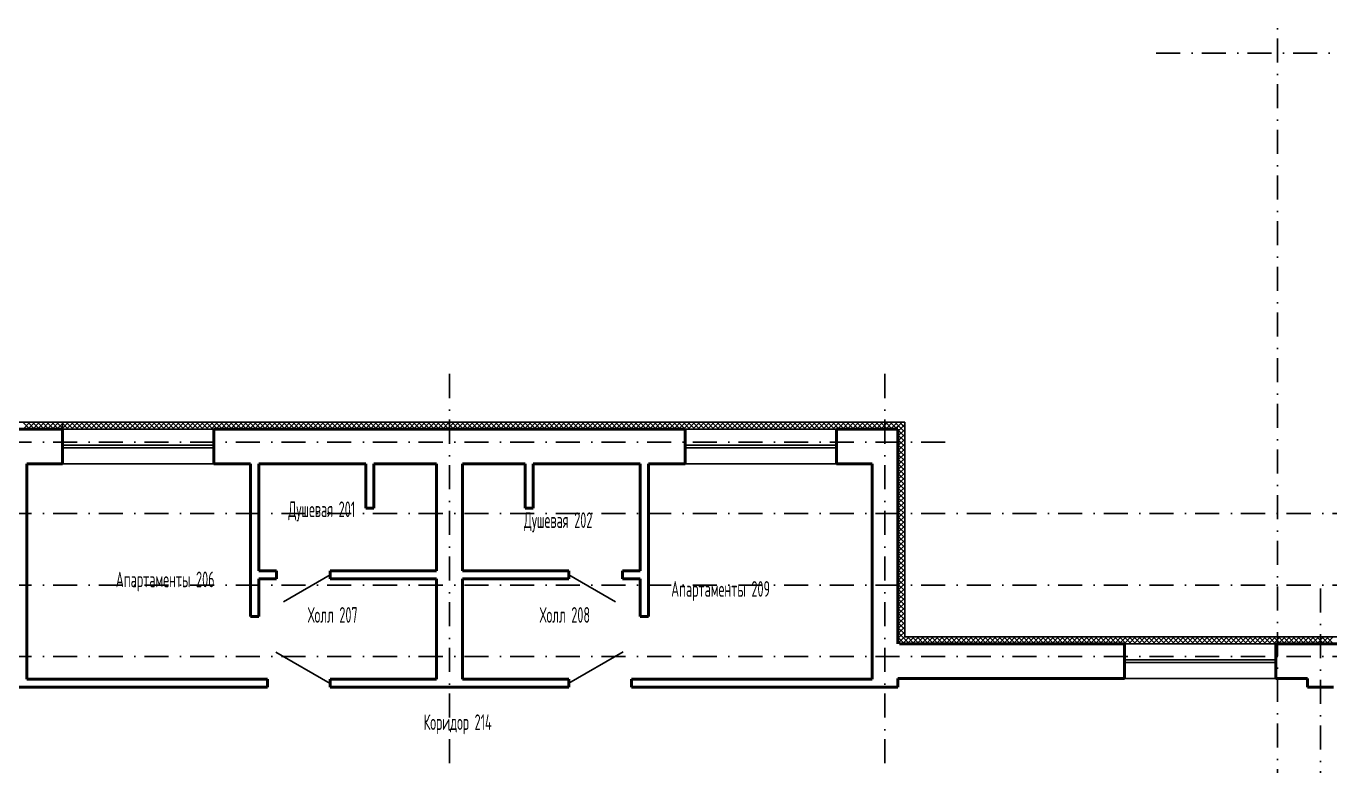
# Model space of a CAD drawing. Extents: x -1560602 to 321118, y -2308202 to -430103.
# Drawn here: x -1522153 to -1503020, y -2112099 to -2101237 of the extents above; entities that cross this region are included whole.
import ezdxf

# ---------------------------------------------------------------- set-up
doc = ezdxf.new("R2010")
doc.units = 0
doc.header["$MEASUREMENT"] = 0
doc.linetypes.add('Dot & Dashed', pattern=[670.277762, 352.777767, -176.388884, 0, -141.111112])
doc.linetypes.add('Штрихпунктирная', pattern=[0.670278, 0.352778, -0.176389, 0, -0.141111])
for name, color, linetype in [('Оси', 253, 'Dot & Dashed'), ('отделка', 240, 'CONTINUOUS'), ('Текст', 7, 'CONTINUOUS'), ('Утеплитель', 6, 'CONTINUOUS')]:
    doc.layers.add(name, color=color, linetype=linetype)
doc.layers.add('стены', color=5, linetype='CONTINUOUS', lineweight=50)
doc.styles.get("Standard").update_dxf_attribs({"font": 'spds.shx', "width": 0.7, "height": 250})

msp = doc.modelspace()

# ---------------------------------------------------------------- linework, layer by layer
at = {"layer": 'Оси', "color": 0, "linetype": 'Штрихпунктирная', "lineweight": -3, "ltscale": 1000}
for p, q in [((-1503789.3, -2077284.8), (-1503789.3, -2121201.6)), ((-1505569.2, -2101634.8), (-1479114.3, -2101634.8)), ((-1515939.3, -2106344.8), (-1515939.3, -2121201.6)), ((-1515939.3, -2106344.8), (-1515939.3, -2121201.6)), ((-1509549.3, -2106344.8), (-1509549.3, -2132549.8)), ((-1556614.6, -2107344.8), (-1508549.3, -2107344.8)), ((-1556614.6, -2108394.8), (-1497159.3, -2108394.8)), ((-1556614.6, -2109444.8), (-1497159.3, -2109444.8)), ((-1503159.3, -2109494.5), (-1503159.3, -2121201.6)), ((-1556614.6, -2110494.8), (-1497159.3, -2110494.8))]:
    msp.add_line(p, q, dxfattribs=at)
at = {"layer": 'отделка', "color": 0, "ltscale": 100}
for p, q in [((-1521619.3, -2107154.4), (-1519399.3, -2107154.4)), ((-1512479.3, -2107154.4), (-1510259.3, -2107154.4)), ((-1521619.3, -2107389.4), (-1519399.3, -2107389.4)), ((-1521619.3, -2107429.4), (-1519399.3, -2107429.4)), ((-1512479.3, -2107389.4), (-1510259.3, -2107389.4)), ((-1512479.3, -2107429.4), (-1510259.3, -2107429.4)), ((-1519399.3, -2107664.4), (-1521619.3, -2107664.4)), ((-1510259.3, -2107664.4), (-1512479.3, -2107664.4)), ((-1517689.3, -2109294.4), (-1518373.4, -2109689.4)), ((-1514189.4, -2109294.4), (-1513505.2, -2109689.4)), ((-1506034.3, -2110304.5), (-1503814.3, -2110304.5)), ((-1517689.3, -2110886.4), (-1518486, -2110426.4)), ((-1513392.6, -2110424.5), (-1514189.4, -2110884.5)), ((-1506034.3, -2110539.5), (-1503814.3, -2110539.5)), ((-1506034.3, -2110579.5), (-1503814.3, -2110579.5)), ((-1503814.3, -2110814.5), (-1506034.3, -2110814.5))]:
    msp.add_line(p, q, dxfattribs=at)
at = {"layer": 'стены', "color": 0, "linetype": 'Continuous'}
for p, q in [((-1521619.3, -2107154.4), (-1522519.3, -2107154.4)), ((-1521619.3, -2107154.4), (-1521619.3, -2107224.4)), ((-1521619.3, -2107154.4), (-1521619.3, -2107224.4)), ((-1521619.3, -2107224.4), (-1521619.3, -2107664.4)), ((-1512479.3, -2107154.4), (-1519399.3, -2107154.4)), ((-1519399.3, -2107154.4), (-1519399.3, -2107224.4)), ((-1519399.3, -2107154.4), (-1519399.3, -2107224.4)), ((-1519399.3, -2107224.4), (-1519399.3, -2107664.4)), ((-1512479.3, -2107154.4), (-1512479.3, -2107224.4)), ((-1512479.3, -2107154.4), (-1512479.3, -2107224.4)), ((-1512479.3, -2107224.4), (-1512479.3, -2107664.4)), ((-1509359.3, -2107154.4), (-1510259.3, -2107154.4)), ((-1510259.3, -2107154.4), (-1510259.3, -2107224.4)), ((-1510259.3, -2107154.4), (-1510259.3, -2107224.4)), ((-1510259.3, -2107224.4), (-1510259.3, -2107664.4)), ((-1509359.3, -2110304.5), (-1509359.3, -2107154.4)), ((-1509359.3, -2107154.4), (-1509359.3, -2107154.4)), ((-1522139.3, -2108204.4), (-1522139.3, -2107664.4)), ((-1522139.3, -2107664.4), (-1521619.3, -2107664.4)), ((-1519399.3, -2107664.4), (-1518859.3, -2107664.4)), ((-1518859.3, -2107664.4), (-1518859.3, -2109904.5)), ((-1518739.3, -2109234.4), (-1518739.3, -2107664.4)), ((-1518739.3, -2107664.4), (-1517169.3, -2107664.4)), ((-1517169.3, -2107664.4), (-1517169.3, -2108314.4)), ((-1517049.3, -2108314.4), (-1517049.3, -2107664.4)), ((-1516129.3, -2107664.4), (-1516129.3, -2109234.4)), ((-1516129.3, -2109211.4), (-1516129.3, -2107687.4)), ((-1515749.3, -2109234.4), (-1515749.3, -2107664.4)), ((-1515749.3, -2107664.4), (-1514829.4, -2107664.4)), ((-1515749.3, -2109211.4), (-1515749.3, -2107687.4)), ((-1514852.3, -2107664.4), (-1515726.3, -2107664.4)), ((-1514829.4, -2107664.4), (-1514829.4, -2108314.4)), ((-1514709.4, -2108314.4), (-1514709.4, -2107664.4)), ((-1514709.4, -2107664.4), (-1513139.4, -2107664.4)), ((-1513139.4, -2107664.4), (-1513139.4, -2109234.4)), ((-1513019.4, -2109904.5), (-1513019.4, -2107664.4)), ((-1513019.4, -2107664.4), (-1512479.3, -2107664.4)), ((-1510259.3, -2107664.4), (-1509739.3, -2107664.4)), ((-1509739.3, -2107664.4), (-1509739.3, -2110824.5)), ((-1522139.3, -2108714.4), (-1522139.3, -2108204.4)), ((-1522139.3, -2108264.5), (-1522139.3, -2110824.5)), ((-1514829.4, -2108314.4), (-1514709.4, -2108314.4)), ((-1522139.3, -2110824.5), (-1522139.3, -2108714.4)), ((-1518479.3, -2109234.4), (-1518739.3, -2109234.4)), ((-1518739.3, -2109354.4), (-1518479.3, -2109354.4)), ((-1518739.3, -2109904.5), (-1518739.3, -2109354.4)), ((-1516129.3, -2109234.4), (-1517689.3, -2109234.4)), ((-1517689.3, -2109354.4), (-1516129.3, -2109354.4)), ((-1516129.3, -2109354.4), (-1516129.3, -2110824.5)), ((-1514189.4, -2109234.4), (-1515749.3, -2109234.4)), ((-1515749.3, -2109354.4), (-1514189.4, -2109354.4)), ((-1515749.3, -2110824.5), (-1515749.3, -2109354.4)), ((-1513139.4, -2109234.4), (-1513399.4, -2109234.4)), ((-1513399.4, -2109354.4), (-1513139.4, -2109354.4)), ((-1513139.4, -2109354.4), (-1513139.4, -2109904.5)), ((-1518859.3, -2109904.5), (-1518739.3, -2109904.5)), ((-1513019.4, -2109904.5), (-1513139.4, -2109904.5)), ((-1506034.3, -2110304.5), (-1509338, -2110304.5)), ((-1506034.3, -2110304.5), (-1506034.3, -2110374.5)), ((-1506034.3, -2110304.5), (-1506034.3, -2110374.5)), ((-1501839.3, -2110304.5), (-1503814.3, -2110304.5)), ((-1503814.3, -2110304.5), (-1503814.3, -2110374.5)), ((-1503814.3, -2110304.5), (-1503814.3, -2110374.5)), ((-1506034.3, -2110374.5), (-1506034.3, -2110814.5)), ((-1503814.3, -2110374.5), (-1503814.3, -2110814.5)), ((-1518609.3, -2110824.5), (-1522139.3, -2110824.5)), ((-1516129.3, -2110824.5), (-1517689.3, -2110824.5)), ((-1514189.4, -2110824.5), (-1515749.3, -2110824.5)), ((-1509739.3, -2110824.5), (-1513269.4, -2110824.5)), ((-1509359.3, -2110944.5), (-1509359.3, -2110814.5)), ((-1509359.3, -2110814.5), (-1506034.3, -2110814.5)), ((-1503814.3, -2110814.5), (-1503349.3, -2110814.5)), ((-1503349.3, -2110814.5), (-1503349.3, -2110944.5)), ((-1522519.3, -2110944.5), (-1522139.3, -2110944.5)), ((-1522139.3, -2110944.5), (-1518609.3, -2110944.5)), ((-1517689.3, -2110944.5), (-1516129.3, -2110944.5)), ((-1515749.3, -2110944.5), (-1516129.3, -2110944.5)), ((-1515749.3, -2110944.5), (-1514189.4, -2110944.5)), ((-1513269.4, -2110944.5), (-1509359.3, -2110944.5)), ((-1509359.3, -2110944.5), (-1509359.3, -2110944.5)), ((-1502969.3, -2110944.5), (-1503349.3, -2110944.5))]:
    msp.add_line(p, q, dxfattribs=at)
at = {"layer": 'стены', "color": 0, "ltscale": 100}
for p, q in [((-1517049.3, -2107664.4), (-1516129.3, -2107664.4)), ((-1517049.3, -2108314.4), (-1517169.3, -2108314.4)), ((-1518479.3, -2109234.4), (-1518479.3, -2109354.4)), ((-1517689.3, -2109234.4), (-1517689.3, -2109354.4)), ((-1514189.4, -2109234.4), (-1514189.4, -2109354.4)), ((-1513399.4, -2109234.4), (-1513399.4, -2109354.4)), ((-1518609.3, -2110824.5), (-1518609.3, -2110944.5)), ((-1517689.3, -2110824.5), (-1517689.3, -2110944.5)), ((-1514189.4, -2110824.5), (-1514189.4, -2110944.5)), ((-1513269.4, -2110824.5), (-1513269.4, -2110944.5))]:
    msp.add_line(p, q, dxfattribs=at)
at = {"layer": 'Утеплитель', "color": 0, "linetype": 'Continuous'}
for p, q in [((-1521619.3, -2107054.4), (-1522619.3, -2107054.4)), ((-1522099.1, -2107154.4), (-1522199.1, -2107054.4)), ((-1522195.1, -2107154.4), (-1522095.1, -2107054.4)), ((-1522028.4, -2107154.4), (-1522128.4, -2107054.4)), ((-1522124.4, -2107154.4), (-1522024.4, -2107054.4)), ((-1521957.7, -2107154.4), (-1522057.7, -2107054.4)), ((-1522053.7, -2107154.4), (-1521953.7, -2107054.4)), ((-1521887, -2107154.4), (-1521987, -2107054.4)), ((-1521983, -2107154.4), (-1521883, -2107054.4)), ((-1521816.3, -2107154.4), (-1521916.3, -2107054.4)), ((-1521912.3, -2107154.4), (-1521812.3, -2107054.4)), ((-1521745.6, -2107154.4), (-1521845.6, -2107054.4)), ((-1521841.5, -2107154.4), (-1521741.5, -2107054.4)), ((-1521674.8, -2107154.4), (-1521774.8, -2107054.4)), ((-1521770.8, -2107154.4), (-1521670.8, -2107054.4)), ((-1521619.3, -2107139.3), (-1521704.1, -2107054.4)), ((-1521700.1, -2107154.4), (-1521619.3, -2107073.6)), ((-1521619.3, -2107068.5), (-1521633.4, -2107054.4)), ((-1521619.3, -2107054.4), (-1521619.3, -2107154.4)), ((-1521619.3, -2107054.4), (-1521619.3, -2107154.4)), ((-1509359.3, -2107054.4), (-1521619.3, -2107054.4)), ((-1521619.3, -2107073.6), (-1521600.1, -2107054.4)), ((-1521619.3, -2107144.3), (-1521529.4, -2107054.4)), ((-1521533.4, -2107154.4), (-1521619.3, -2107068.5)), ((-1521462.7, -2107154.4), (-1521562.7, -2107054.4)), ((-1521558.7, -2107154.4), (-1521458.7, -2107054.4)), ((-1521392, -2107154.4), (-1521492, -2107054.4)), ((-1521488, -2107154.4), (-1521388, -2107054.4)), ((-1521321.3, -2107154.4), (-1521421.3, -2107054.4)), ((-1521417.3, -2107154.4), (-1521317.3, -2107054.4)), ((-1521250.6, -2107154.4), (-1521350.6, -2107054.4)), ((-1521346.6, -2107154.4), (-1521246.6, -2107054.4)), ((-1521179.9, -2107154.4), (-1521279.9, -2107054.4)), ((-1521275.9, -2107154.4), (-1521175.9, -2107054.4)), ((-1521109.2, -2107154.4), (-1521209.2, -2107054.4)), ((-1521205.1, -2107154.4), (-1521105.1, -2107054.4)), ((-1521038.4, -2107154.4), (-1521138.4, -2107054.4)), ((-1521134.4, -2107154.4), (-1521034.4, -2107054.4)), ((-1520967.7, -2107154.4), (-1521067.7, -2107054.4)), ((-1521063.7, -2107154.4), (-1520963.7, -2107054.4)), ((-1520897, -2107154.4), (-1520997, -2107054.4)), ((-1520993, -2107154.4), (-1520893, -2107054.4)), ((-1520826.3, -2107154.4), (-1520926.3, -2107054.4)), ((-1520922.3, -2107154.4), (-1520822.3, -2107054.4)), ((-1520755.6, -2107154.4), (-1520855.6, -2107054.4)), ((-1520851.6, -2107154.4), (-1520751.6, -2107054.4)), ((-1520684.9, -2107154.4), (-1520784.9, -2107054.4)), ((-1520780.9, -2107154.4), (-1520680.9, -2107054.4)), ((-1520614.2, -2107154.4), (-1520714.2, -2107054.4)), ((-1520710.2, -2107154.4), (-1520610.2, -2107054.4)), ((-1520543.5, -2107154.4), (-1520643.5, -2107054.4)), ((-1520639.5, -2107154.4), (-1520539.5, -2107054.4)), ((-1520472.8, -2107154.4), (-1520572.8, -2107054.4)), ((-1520568.8, -2107154.4), (-1520468.8, -2107054.4)), ((-1520402, -2107154.4), (-1520502, -2107054.4)), ((-1520498, -2107154.4), (-1520398, -2107054.4)), ((-1520331.3, -2107154.4), (-1520431.3, -2107054.4)), ((-1520427.3, -2107154.4), (-1520327.3, -2107054.4)), ((-1520260.6, -2107154.4), (-1520360.6, -2107054.4)), ((-1520356.6, -2107154.4), (-1520256.6, -2107054.4)), ((-1520189.9, -2107154.4), (-1520289.9, -2107054.4)), ((-1520285.9, -2107154.4), (-1520185.9, -2107054.4)), ((-1520119.2, -2107154.4), (-1520219.2, -2107054.4)), ((-1520215.2, -2107154.4), (-1520115.2, -2107054.4)), ((-1520048.5, -2107154.4), (-1520148.5, -2107054.4)), ((-1520144.5, -2107154.4), (-1520044.5, -2107054.4)), ((-1519977.8, -2107154.4), (-1520077.8, -2107054.4)), ((-1520073.8, -2107154.4), (-1519973.8, -2107054.4)), ((-1519907.1, -2107154.4), (-1520007.1, -2107054.4)), ((-1520003.1, -2107154.4), (-1519903.1, -2107054.4)), ((-1519836.4, -2107154.4), (-1519936.4, -2107054.4)), ((-1519932.4, -2107154.4), (-1519832.4, -2107054.4)), ((-1519765.7, -2107154.4), (-1519865.7, -2107054.4)), ((-1519861.6, -2107154.4), (-1519761.6, -2107054.4)), ((-1519694.9, -2107154.4), (-1519794.9, -2107054.4)), ((-1519790.9, -2107154.4), (-1519690.9, -2107054.4)), ((-1519624.2, -2107154.4), (-1519724.2, -2107054.4)), ((-1519720.2, -2107154.4), (-1519620.2, -2107054.4)), ((-1519553.5, -2107154.4), (-1519653.5, -2107054.4)), ((-1519649.5, -2107154.4), (-1519549.5, -2107054.4)), ((-1519482.8, -2107154.4), (-1519582.8, -2107054.4)), ((-1519578.8, -2107154.4), (-1519478.8, -2107054.4)), ((-1519412.1, -2107154.4), (-1519512.1, -2107054.4)), ((-1519508.1, -2107154.4), (-1519408.1, -2107054.4)), ((-1519341.4, -2107154.4), (-1519441.4, -2107054.4)), ((-1519437.4, -2107154.4), (-1519337.4, -2107054.4)), ((-1519270.7, -2107154.4), (-1519370.7, -2107054.4)), ((-1519366.7, -2107154.4), (-1519266.7, -2107054.4)), ((-1519200, -2107154.4), (-1519300, -2107054.4)), ((-1519296, -2107154.4), (-1519196, -2107054.4)), ((-1519129.3, -2107154.4), (-1519229.3, -2107054.4)), ((-1519225.2, -2107154.4), (-1519125.2, -2107054.4)), ((-1519058.5, -2107154.4), (-1519158.5, -2107054.4)), ((-1519154.5, -2107154.4), (-1519054.5, -2107054.4)), ((-1518987.8, -2107154.4), (-1519087.8, -2107054.4)), ((-1519083.8, -2107154.4), (-1518983.8, -2107054.4)), ((-1518917.1, -2107154.4), (-1519017.1, -2107054.4)), ((-1519013.1, -2107154.4), (-1518913.1, -2107054.4)), ((-1518846.4, -2107154.4), (-1518946.4, -2107054.4)), ((-1518942.4, -2107154.4), (-1518842.4, -2107054.4)), ((-1518775.7, -2107154.4), (-1518875.7, -2107054.4)), ((-1518871.7, -2107154.4), (-1518771.7, -2107054.4)), ((-1518705, -2107154.4), (-1518805, -2107054.4)), ((-1518801, -2107154.4), (-1518701, -2107054.4)), ((-1518634.3, -2107154.4), (-1518734.3, -2107054.4)), ((-1518730.3, -2107154.4), (-1518630.3, -2107054.4)), ((-1518563.6, -2107154.4), (-1518663.6, -2107054.4)), ((-1518659.6, -2107154.4), (-1518559.6, -2107054.4)), ((-1518492.9, -2107154.4), (-1518592.9, -2107054.4)), ((-1518588.9, -2107154.4), (-1518488.9, -2107054.4)), ((-1518422.1, -2107154.4), (-1518522.1, -2107054.4)), ((-1518518.1, -2107154.4), (-1518418.1, -2107054.4)), ((-1518351.4, -2107154.4), (-1518451.4, -2107054.4)), ((-1518447.4, -2107154.4), (-1518347.4, -2107054.4)), ((-1518280.7, -2107154.4), (-1518380.7, -2107054.4)), ((-1518376.7, -2107154.4), (-1518276.7, -2107054.4)), ((-1518210, -2107154.4), (-1518310, -2107054.4)), ((-1518306, -2107154.4), (-1518206, -2107054.4)), ((-1518139.3, -2107154.4), (-1518239.3, -2107054.4)), ((-1518235.3, -2107154.4), (-1518135.3, -2107054.4)), ((-1518068.6, -2107154.4), (-1518168.6, -2107054.4)), ((-1518164.6, -2107154.4), (-1518064.6, -2107054.4)), ((-1517997.9, -2107154.4), (-1518097.9, -2107054.4)), ((-1518093.9, -2107154.4), (-1517993.9, -2107054.4)), ((-1517927.2, -2107154.4), (-1518027.2, -2107054.4)), ((-1518023.2, -2107154.4), (-1517923.2, -2107054.4)), ((-1517856.5, -2107154.4), (-1517956.5, -2107054.4)), ((-1517952.5, -2107154.4), (-1517852.5, -2107054.4)), ((-1517785.8, -2107154.4), (-1517885.8, -2107054.4)), ((-1517881.7, -2107154.4), (-1517781.7, -2107054.4)), ((-1517715, -2107154.4), (-1517815, -2107054.4)), ((-1517811, -2107154.4), (-1517711, -2107054.4)), ((-1517644.3, -2107154.4), (-1517744.3, -2107054.4)), ((-1517740.3, -2107154.4), (-1517640.3, -2107054.4)), ((-1517573.6, -2107154.4), (-1517673.6, -2107054.4)), ((-1517669.6, -2107154.4), (-1517569.6, -2107054.4)), ((-1517502.9, -2107154.4), (-1517602.9, -2107054.4)), ((-1517598.9, -2107154.4), (-1517498.9, -2107054.4)), ((-1517432.2, -2107154.4), (-1517532.2, -2107054.4)), ((-1517528.2, -2107154.4), (-1517428.2, -2107054.4)), ((-1517361.5, -2107154.4), (-1517461.5, -2107054.4)), ((-1517457.5, -2107154.4), (-1517357.5, -2107054.4)), ((-1517290.8, -2107154.4), (-1517390.8, -2107054.4)), ((-1517386.8, -2107154.4), (-1517286.8, -2107054.4)), ((-1517220.1, -2107154.4), (-1517320.1, -2107054.4)), ((-1517316.1, -2107154.4), (-1517216.1, -2107054.4)), ((-1517149.4, -2107154.4), (-1517249.4, -2107054.4)), ((-1517245.3, -2107154.4), (-1517145.3, -2107054.4)), ((-1517078.6, -2107154.4), (-1517178.6, -2107054.4)), ((-1517174.6, -2107154.4), (-1517074.6, -2107054.4)), ((-1517007.9, -2107154.4), (-1517107.9, -2107054.4)), ((-1517103.9, -2107154.4), (-1517003.9, -2107054.4)), ((-1516937.2, -2107154.4), (-1517037.2, -2107054.4)), ((-1517033.2, -2107154.4), (-1516933.2, -2107054.4)), ((-1516866.5, -2107154.4), (-1516966.5, -2107054.4)), ((-1516962.5, -2107154.4), (-1516862.5, -2107054.4)), ((-1516795.8, -2107154.4), (-1516895.8, -2107054.4)), ((-1516891.8, -2107154.4), (-1516791.8, -2107054.4)), ((-1516725.1, -2107154.4), (-1516825.1, -2107054.4)), ((-1516821.1, -2107154.4), (-1516721.1, -2107054.4)), ((-1516654.4, -2107154.4), (-1516754.4, -2107054.4)), ((-1516750.4, -2107154.4), (-1516650.4, -2107054.4)), ((-1516583.7, -2107154.4), (-1516683.7, -2107054.4)), ((-1516679.7, -2107154.4), (-1516579.7, -2107054.4)), ((-1516513, -2107154.4), (-1516613, -2107054.4)), ((-1516609, -2107154.4), (-1516509, -2107054.4)), ((-1516442.3, -2107154.4), (-1516542.3, -2107054.4)), ((-1516538.2, -2107154.4), (-1516438.2, -2107054.4)), ((-1516371.5, -2107154.4), (-1516471.5, -2107054.4)), ((-1516467.5, -2107154.4), (-1516367.5, -2107054.4)), ((-1516300.8, -2107154.4), (-1516400.8, -2107054.4)), ((-1516396.8, -2107154.4), (-1516296.8, -2107054.4)), ((-1516230.1, -2107154.4), (-1516330.1, -2107054.4)), ((-1516326.1, -2107154.4), (-1516226.1, -2107054.4)), ((-1516159.4, -2107154.4), (-1516259.4, -2107054.4)), ((-1516255.4, -2107154.4), (-1516155.4, -2107054.4)), ((-1516088.7, -2107154.4), (-1516188.7, -2107054.4)), ((-1516184.7, -2107154.4), (-1516084.7, -2107054.4)), ((-1516018, -2107154.4), (-1516118, -2107054.4)), ((-1516114, -2107154.4), (-1516014, -2107054.4)), ((-1515947.3, -2107154.4), (-1516047.3, -2107054.4)), ((-1516043.3, -2107154.4), (-1515943.3, -2107054.4)), ((-1515876.6, -2107154.4), (-1515976.6, -2107054.4)), ((-1515972.6, -2107154.4), (-1515872.6, -2107054.4)), ((-1515805.9, -2107154.4), (-1515905.9, -2107054.4)), ((-1515901.8, -2107154.4), (-1515801.8, -2107054.4)), ((-1515735.1, -2107154.4), (-1515835.1, -2107054.4)), ((-1515831.1, -2107154.4), (-1515731.1, -2107054.4)), ((-1515664.4, -2107154.4), (-1515764.4, -2107054.4)), ((-1515760.4, -2107154.4), (-1515660.4, -2107054.4)), ((-1515593.7, -2107154.4), (-1515693.7, -2107054.4)), ((-1515689.7, -2107154.4), (-1515589.7, -2107054.4)), ((-1515523, -2107154.4), (-1515623, -2107054.4)), ((-1515619, -2107154.4), (-1515519, -2107054.4)), ((-1515452.3, -2107154.4), (-1515552.3, -2107054.4)), ((-1515548.3, -2107154.4), (-1515448.3, -2107054.4)), ((-1515381.6, -2107154.4), (-1515481.6, -2107054.4)), ((-1515477.6, -2107154.4), (-1515377.6, -2107054.4)), ((-1515310.9, -2107154.4), (-1515410.9, -2107054.4)), ((-1515406.9, -2107154.4), (-1515306.9, -2107054.4)), ((-1515240.2, -2107154.4), (-1515340.2, -2107054.4)), ((-1515336.2, -2107154.4), (-1515236.2, -2107054.4)), ((-1515169.5, -2107154.4), (-1515269.5, -2107054.4)), ((-1515265.5, -2107154.4), (-1515165.5, -2107054.4)), ((-1515098.7, -2107154.4), (-1515198.7, -2107054.4)), ((-1515194.7, -2107154.4), (-1515094.7, -2107054.4)), ((-1515028, -2107154.4), (-1515128, -2107054.4)), ((-1515124, -2107154.4), (-1515024, -2107054.4)), ((-1514957.3, -2107154.4), (-1515057.3, -2107054.4)), ((-1515053.3, -2107154.4), (-1514953.3, -2107054.4)), ((-1514886.6, -2107154.4), (-1514986.6, -2107054.4)), ((-1514982.6, -2107154.4), (-1514882.6, -2107054.4)), ((-1514815.9, -2107154.4), (-1514915.9, -2107054.4)), ((-1514911.9, -2107154.4), (-1514811.9, -2107054.4)), ((-1514745.2, -2107154.4), (-1514845.2, -2107054.4)), ((-1514841.2, -2107154.4), (-1514741.2, -2107054.4)), ((-1514674.5, -2107154.4), (-1514774.5, -2107054.4)), ((-1514770.5, -2107154.4), (-1514670.5, -2107054.4)), ((-1514603.8, -2107154.4), (-1514703.8, -2107054.4)), ((-1514699.8, -2107154.4), (-1514599.8, -2107054.4)), ((-1514533.1, -2107154.4), (-1514633.1, -2107054.4)), ((-1514629.1, -2107154.4), (-1514529.1, -2107054.4)), ((-1514462.4, -2107154.4), (-1514562.4, -2107054.4)), ((-1514558.3, -2107154.4), (-1514458.3, -2107054.4)), ((-1514391.6, -2107154.4), (-1514491.6, -2107054.4)), ((-1514487.6, -2107154.4), (-1514387.6, -2107054.4)), ((-1514320.9, -2107154.4), (-1514420.9, -2107054.4)), ((-1514416.9, -2107154.4), (-1514316.9, -2107054.4)), ((-1514250.2, -2107154.4), (-1514350.2, -2107054.4)), ((-1514346.2, -2107154.4), (-1514246.2, -2107054.4)), ((-1514179.5, -2107154.4), (-1514279.5, -2107054.4)), ((-1514275.5, -2107154.4), (-1514175.5, -2107054.4)), ((-1514108.8, -2107154.4), (-1514208.8, -2107054.4)), ((-1514204.8, -2107154.4), (-1514104.8, -2107054.4)), ((-1514038.1, -2107154.4), (-1514138.1, -2107054.4)), ((-1514134.1, -2107154.4), (-1514034.1, -2107054.4)), ((-1513967.4, -2107154.4), (-1514067.4, -2107054.4)), ((-1514063.4, -2107154.4), (-1513963.4, -2107054.4)), ((-1513896.7, -2107154.4), (-1513996.7, -2107054.4)), ((-1513992.7, -2107154.4), (-1513892.7, -2107054.4)), ((-1513826, -2107154.4), (-1513926, -2107054.4)), ((-1513921.9, -2107154.4), (-1513821.9, -2107054.4)), ((-1513755.2, -2107154.4), (-1513855.2, -2107054.4)), ((-1513851.2, -2107154.4), (-1513751.2, -2107054.4)), ((-1513684.5, -2107154.4), (-1513784.5, -2107054.4)), ((-1513780.5, -2107154.4), (-1513680.5, -2107054.4)), ((-1513613.8, -2107154.4), (-1513713.8, -2107054.4)), ((-1513709.8, -2107154.4), (-1513609.8, -2107054.4)), ((-1513543.1, -2107154.4), (-1513643.1, -2107054.4)), ((-1513639.1, -2107154.4), (-1513539.1, -2107054.4)), ((-1513472.4, -2107154.4), (-1513572.4, -2107054.4)), ((-1513568.4, -2107154.4), (-1513468.4, -2107054.4)), ((-1513401.7, -2107154.4), (-1513501.7, -2107054.4)), ((-1513497.7, -2107154.4), (-1513397.7, -2107054.4)), ((-1513331, -2107154.4), (-1513431, -2107054.4)), ((-1513427, -2107154.4), (-1513327, -2107054.4)), ((-1513260.3, -2107154.4), (-1513360.3, -2107054.4)), ((-1513356.3, -2107154.4), (-1513256.3, -2107054.4)), ((-1513189.6, -2107154.4), (-1513289.6, -2107054.4)), ((-1513285.6, -2107154.4), (-1513185.6, -2107054.4)), ((-1513118.8, -2107154.4), (-1513218.8, -2107054.4)), ((-1513214.8, -2107154.4), (-1513114.8, -2107054.4)), ((-1513048.1, -2107154.4), (-1513148.1, -2107054.4)), ((-1513144.1, -2107154.4), (-1513044.1, -2107054.4)), ((-1512977.4, -2107154.4), (-1513077.4, -2107054.4)), ((-1513073.4, -2107154.4), (-1512973.4, -2107054.4)), ((-1512906.7, -2107154.4), (-1513006.7, -2107054.4)), ((-1513002.7, -2107154.4), (-1512902.7, -2107054.4)), ((-1512836, -2107154.4), (-1512936, -2107054.4)), ((-1512932, -2107154.4), (-1512832, -2107054.4)), ((-1512765.3, -2107154.4), (-1512865.3, -2107054.4)), ((-1512861.3, -2107154.4), (-1512761.3, -2107054.4)), ((-1512694.6, -2107154.4), (-1512794.6, -2107054.4)), ((-1512790.6, -2107154.4), (-1512690.6, -2107054.4)), ((-1512623.9, -2107154.4), (-1512723.9, -2107054.4)), ((-1512719.9, -2107154.4), (-1512619.9, -2107054.4)), ((-1512553.2, -2107154.4), (-1512653.2, -2107054.4)), ((-1512649.2, -2107154.4), (-1512549.2, -2107054.4)), ((-1512482.5, -2107154.4), (-1512582.5, -2107054.4)), ((-1512578.4, -2107154.4), (-1512478.4, -2107054.4)), ((-1512411.7, -2107154.4), (-1512511.7, -2107054.4)), ((-1512507.7, -2107154.4), (-1512407.7, -2107054.4)), ((-1512341, -2107154.4), (-1512441, -2107054.4)), ((-1512437, -2107154.4), (-1512337, -2107054.4)), ((-1512270.3, -2107154.4), (-1512370.3, -2107054.4)), ((-1512366.3, -2107154.4), (-1512266.3, -2107054.4)), ((-1512199.6, -2107154.4), (-1512299.6, -2107054.4)), ((-1512295.6, -2107154.4), (-1512195.6, -2107054.4)), ((-1512128.9, -2107154.4), (-1512228.9, -2107054.4)), ((-1512224.9, -2107154.4), (-1512124.9, -2107054.4)), ((-1512058.2, -2107154.4), (-1512158.2, -2107054.4)), ((-1512154.2, -2107154.4), (-1512054.2, -2107054.4)), ((-1511987.5, -2107154.4), (-1512087.5, -2107054.4)), ((-1512083.5, -2107154.4), (-1511983.5, -2107054.4)), ((-1511916.8, -2107154.4), (-1512016.8, -2107054.4)), ((-1512012.8, -2107154.4), (-1511912.8, -2107054.4)), ((-1511846.1, -2107154.4), (-1511946.1, -2107054.4)), ((-1511942, -2107154.4), (-1511842, -2107054.4)), ((-1511775.3, -2107154.4), (-1511875.3, -2107054.4)), ((-1511871.3, -2107154.4), (-1511771.3, -2107054.4)), ((-1511704.6, -2107154.4), (-1511804.6, -2107054.4)), ((-1511800.6, -2107154.4), (-1511700.6, -2107054.4)), ((-1511633.9, -2107154.4), (-1511733.9, -2107054.4)), ((-1511729.9, -2107154.4), (-1511629.9, -2107054.4)), ((-1511563.2, -2107154.4), (-1511663.2, -2107054.4)), ((-1511659.2, -2107154.4), (-1511559.2, -2107054.4)), ((-1511492.5, -2107154.4), (-1511592.5, -2107054.4)), ((-1511588.5, -2107154.4), (-1511488.5, -2107054.4)), ((-1511421.8, -2107154.4), (-1511521.8, -2107054.4)), ((-1511517.8, -2107154.4), (-1511417.8, -2107054.4)), ((-1511351.1, -2107154.4), (-1511451.1, -2107054.4)), ((-1511447.1, -2107154.4), (-1511347.1, -2107054.4)), ((-1511280.4, -2107154.4), (-1511380.4, -2107054.4)), ((-1511376.4, -2107154.4), (-1511276.4, -2107054.4)), ((-1511209.7, -2107154.4), (-1511309.7, -2107054.4)), ((-1511305.7, -2107154.4), (-1511205.7, -2107054.4)), ((-1511138.9, -2107154.4), (-1511238.9, -2107054.4)), ((-1511234.9, -2107154.4), (-1511134.9, -2107054.4)), ((-1511068.2, -2107154.4), (-1511168.2, -2107054.4)), ((-1511164.2, -2107154.4), (-1511064.2, -2107054.4)), ((-1510997.5, -2107154.4), (-1511097.5, -2107054.4)), ((-1511093.5, -2107154.4), (-1510993.5, -2107054.4)), ((-1510926.8, -2107154.4), (-1511026.8, -2107054.4)), ((-1511022.8, -2107154.4), (-1510922.8, -2107054.4)), ((-1510856.1, -2107154.4), (-1510956.1, -2107054.4)), ((-1510952.1, -2107154.4), (-1510852.1, -2107054.4)), ((-1510785.4, -2107154.4), (-1510885.4, -2107054.4)), ((-1510881.4, -2107154.4), (-1510781.4, -2107054.4)), ((-1510714.7, -2107154.4), (-1510814.7, -2107054.4)), ((-1510810.7, -2107154.4), (-1510710.7, -2107054.4)), ((-1510644, -2107154.4), (-1510744, -2107054.4)), ((-1510740, -2107154.4), (-1510640, -2107054.4)), ((-1510573.3, -2107154.4), (-1510673.3, -2107054.4)), ((-1510669.3, -2107154.4), (-1510569.3, -2107054.4)), ((-1510502.6, -2107154.4), (-1510602.6, -2107054.4)), ((-1510598.5, -2107154.4), (-1510498.5, -2107054.4)), ((-1510431.8, -2107154.4), (-1510531.8, -2107054.4)), ((-1510527.8, -2107154.4), (-1510427.8, -2107054.4)), ((-1510361.1, -2107154.4), (-1510461.1, -2107054.4)), ((-1510457.1, -2107154.4), (-1510357.1, -2107054.4)), ((-1510290.4, -2107154.4), (-1510390.4, -2107054.4)), ((-1510386.4, -2107154.4), (-1510286.4, -2107054.4)), ((-1510219.7, -2107154.4), (-1510319.7, -2107054.4)), ((-1510315.7, -2107154.4), (-1510215.7, -2107054.4)), ((-1510149, -2107154.4), (-1510249, -2107054.4)), ((-1510245, -2107154.4), (-1510145, -2107054.4)), ((-1510078.3, -2107154.4), (-1510178.3, -2107054.4)), ((-1510174.3, -2107154.4), (-1510074.3, -2107054.4)), ((-1510007.6, -2107154.4), (-1510107.6, -2107054.4)), ((-1510103.6, -2107154.4), (-1510003.6, -2107054.4)), ((-1509936.9, -2107154.4), (-1510036.9, -2107054.4)), ((-1510032.9, -2107154.4), (-1509932.9, -2107054.4)), ((-1509866.2, -2107154.4), (-1509966.2, -2107054.4)), ((-1509962.1, -2107154.4), (-1509862.1, -2107054.4)), ((-1509795.4, -2107154.4), (-1509895.4, -2107054.4)), ((-1509891.4, -2107154.4), (-1509791.4, -2107054.4)), ((-1509724.7, -2107154.4), (-1509824.7, -2107054.4)), ((-1509820.7, -2107154.4), (-1509720.7, -2107054.4)), ((-1509654, -2107154.4), (-1509754, -2107054.4)), ((-1509750, -2107154.4), (-1509650, -2107054.4)), ((-1509583.3, -2107154.4), (-1509683.3, -2107054.4)), ((-1509679.3, -2107154.4), (-1509579.3, -2107054.4)), ((-1509512.6, -2107154.4), (-1509612.6, -2107054.4)), ((-1509608.6, -2107154.4), (-1509508.6, -2107054.4)), ((-1509441.9, -2107154.4), (-1509541.9, -2107054.4)), ((-1509537.9, -2107154.4), (-1509437.9, -2107054.4)), ((-1509371.2, -2107154.4), (-1509471.2, -2107054.4)), ((-1509467.2, -2107154.4), (-1509367.2, -2107054.4)), ((-1509359.3, -2107095.6), (-1509400.5, -2107054.4)), ((-1509259.3, -2107054.4), (-1509359.3, -2107054.4)), ((-1509359.3, -2107117.3), (-1509296.5, -2107054.4)), ((-1509290.3, -2107093.9), (-1509329.8, -2107054.4)), ((-1509259.3, -2110204.5), (-1509259.3, -2107054.4)), ((-1521629.4, -2107154.4), (-1521619.3, -2107144.3)), ((-1521604.1, -2107154.4), (-1521619.3, -2107139.3)), ((-1509396.5, -2107154.4), (-1509359.3, -2107117.3)), ((-1509321.5, -2107133.4), (-1509359.3, -2107095.6)), ((-1509359.3, -2107188), (-1509325.8, -2107154.4)), ((-1509359.3, -2107258.7), (-1509259.3, -2107158.7)), ((-1509359.3, -2107329.4), (-1509259.3, -2107229.4)), ((-1509259.3, -2107337), (-1509359.3, -2107237)), ((-1509259.3, -2107266.3), (-1509352.6, -2107173)), ((-1509325.8, -2107154.4), (-1509259.3, -2107088)), ((-1509300.5, -2107154.4), (-1509321.5, -2107133.4)), ((-1509259.3, -2107195.6), (-1509300.5, -2107154.4)), ((-1509259.3, -2107124.9), (-1509290.3, -2107093.9)), ((-1509359.3, -2107400.1), (-1509259.3, -2107300.1)), ((-1509259.3, -2107407.7), (-1509359.3, -2107307.7)), ((-1509359.3, -2107470.8), (-1509259.3, -2107370.8)), ((-1509259.3, -2107478.4), (-1509359.3, -2107378.4)), ((-1509359.3, -2107541.6), (-1509259.3, -2107441.6)), ((-1509259.3, -2107549.2), (-1509359.3, -2107449.2)), ((-1509359.3, -2107612.3), (-1509259.3, -2107512.3)), ((-1509259.3, -2107619.9), (-1509359.3, -2107519.9)), ((-1509359.3, -2107683), (-1509259.3, -2107583)), ((-1509259.3, -2107690.6), (-1509359.3, -2107590.6)), ((-1509359.3, -2107753.7), (-1509259.3, -2107653.7)), ((-1509259.3, -2107761.3), (-1509359.3, -2107661.3)), ((-1509359.3, -2107824.4), (-1509259.3, -2107724.4)), ((-1509259.3, -2107832), (-1509359.3, -2107732)), ((-1509359.3, -2107895.1), (-1509259.3, -2107795.1)), ((-1509259.3, -2107902.7), (-1509359.3, -2107802.7)), ((-1509359.3, -2107965.8), (-1509259.3, -2107865.8)), ((-1509259.3, -2107973.4), (-1509359.3, -2107873.4)), ((-1509359.3, -2108036.5), (-1509259.3, -2107936.5)), ((-1509259.3, -2108044.1), (-1509359.3, -2107944.1)), ((-1509359.3, -2108107.2), (-1509259.3, -2108007.2)), ((-1509259.3, -2108114.8), (-1509359.3, -2108014.8)), ((-1509359.3, -2108178), (-1509259.3, -2108078)), ((-1509259.3, -2108185.6), (-1509359.3, -2108085.6)), ((-1509359.3, -2108248.7), (-1509259.3, -2108148.7)), ((-1509259.3, -2108256.3), (-1509359.3, -2108156.3)), ((-1509359.3, -2108319.4), (-1509259.3, -2108219.4)), ((-1509259.3, -2108327), (-1509359.3, -2108227)), ((-1509359.3, -2108390.1), (-1509259.3, -2108290.1)), ((-1509259.3, -2108397.7), (-1509359.3, -2108297.7)), ((-1509359.3, -2108460.8), (-1509259.3, -2108360.8)), ((-1509259.3, -2108468.4), (-1509359.3, -2108368.4)), ((-1509359.3, -2108531.5), (-1509259.3, -2108431.5)), ((-1509259.3, -2108539.1), (-1509359.3, -2108439.1)), ((-1509359.3, -2108602.2), (-1509259.3, -2108502.2)), ((-1509259.3, -2108609.8), (-1509359.3, -2108509.8)), ((-1509359.3, -2108672.9), (-1509259.3, -2108572.9)), ((-1509259.3, -2108680.5), (-1509359.3, -2108580.5)), ((-1509359.3, -2108743.6), (-1509259.3, -2108643.6)), ((-1509259.3, -2108751.2), (-1509359.3, -2108651.2)), ((-1509359.3, -2108814.3), (-1509259.3, -2108714.3)), ((-1509259.3, -2108821.9), (-1509359.3, -2108721.9)), ((-1509359.3, -2108885.1), (-1509259.3, -2108785.1)), ((-1509259.3, -2108892.7), (-1509359.3, -2108792.7)), ((-1509359.3, -2108955.8), (-1509259.3, -2108855.8)), ((-1509259.3, -2108963.4), (-1509359.3, -2108863.4)), ((-1509359.3, -2109026.5), (-1509259.3, -2108926.5)), ((-1509259.3, -2109034.1), (-1509359.3, -2108934.1)), ((-1509359.3, -2109097.2), (-1509259.3, -2108997.2)), ((-1509259.3, -2109104.8), (-1509359.3, -2109004.8)), ((-1509359.3, -2109167.9), (-1509259.3, -2109067.9)), ((-1509259.3, -2109175.5), (-1509359.3, -2109075.5)), ((-1509359.3, -2109238.6), (-1509259.3, -2109138.6)), ((-1509259.3, -2109246.2), (-1509359.3, -2109146.2)), ((-1509359.3, -2109309.3), (-1509259.3, -2109209.3)), ((-1509259.3, -2109316.9), (-1509359.3, -2109216.9)), ((-1509359.3, -2109380), (-1509259.3, -2109280)), ((-1509259.3, -2109387.6), (-1509359.3, -2109287.6)), ((-1509359.3, -2109450.7), (-1509259.3, -2109350.7)), ((-1509259.3, -2109458.3), (-1509359.3, -2109358.3)), ((-1509359.3, -2109521.5), (-1509259.3, -2109421.5)), ((-1509259.3, -2109529.1), (-1509359.3, -2109429.1)), ((-1509359.3, -2109592.2), (-1509259.3, -2109492.2)), ((-1509259.3, -2109599.8), (-1509359.3, -2109499.8)), ((-1509359.3, -2109662.9), (-1509259.3, -2109562.9)), ((-1509259.3, -2109670.5), (-1509359.3, -2109570.5)), ((-1509359.3, -2109733.6), (-1509259.3, -2109633.6)), ((-1509259.3, -2109741.2), (-1509359.3, -2109641.2)), ((-1509359.3, -2109804.3), (-1509259.3, -2109704.3)), ((-1509259.3, -2109811.9), (-1509359.3, -2109711.9)), ((-1509359.3, -2109875), (-1509259.3, -2109775)), ((-1509259.3, -2109882.6), (-1509359.3, -2109782.6)), ((-1509359.3, -2109945.7), (-1509259.3, -2109845.7)), ((-1509259.3, -2109953.3), (-1509359.3, -2109853.3)), ((-1509359.3, -2110016.4), (-1509259.3, -2109916.4)), ((-1509259.3, -2110024), (-1509359.3, -2109924)), ((-1509359.3, -2110087.1), (-1509259.3, -2109987.1)), ((-1509259.3, -2110094.7), (-1509359.3, -2109994.7)), ((-1509359.3, -2110157.9), (-1509259.3, -2110057.9)), ((-1509259.3, -2110165.4), (-1509359.3, -2110065.4)), ((-1509291, -2110204.5), (-1509359.3, -2110136.2)), ((-1509335.2, -2110204.5), (-1509259.3, -2110128.6)), ((-1509359.3, -2110228.6), (-1509335.2, -2110204.5)), ((-1509359.3, -2110299.3), (-1509264.5, -2110204.5)), ((-1509304.4, -2110261.8), (-1509359.3, -2110206.9)), ((-1509335.6, -2110301.3), (-1509359.3, -2110277.6)), ((-1509332.4, -2110304.5), (-1509335.6, -2110301.3)), ((-1509261.7, -2110304.5), (-1509304.4, -2110261.8)), ((-1509293.8, -2110304.5), (-1509259.3, -2110270)), ((-1509273.3, -2110222.2), (-1509291, -2110204.5)), ((-1509259.3, -2110236.2), (-1509273.3, -2110222.2)), ((-1509264.5, -2110204.5), (-1509259.3, -2110199.3)), ((-1508894.3, -2110204.5), (-1509259.3, -2110204.5)), ((-1509259.3, -2110270), (-1509193.8, -2110204.5)), ((-1509191, -2110304.5), (-1509259.3, -2110236.2)), ((-1509223.1, -2110304.5), (-1509123.1, -2110204.5)), ((-1509120.3, -2110304.5), (-1509220.3, -2110204.5)), ((-1509152.4, -2110304.5), (-1509052.4, -2110204.5)), ((-1509049.6, -2110304.5), (-1509149.6, -2110204.5)), ((-1509081.7, -2110304.5), (-1508981.7, -2110204.5)), ((-1508978.9, -2110304.5), (-1509078.9, -2110204.5)), ((-1509010.9, -2110304.5), (-1508910.9, -2110204.5)), ((-1508908.2, -2110304.5), (-1509008.2, -2110204.5)), ((-1508940.2, -2110304.5), (-1508894.3, -2110258.5)), ((-1508894.3, -2110247.6), (-1508937.5, -2110204.5)), ((-1498359.3, -2110204.5), (-1508894.3, -2110204.5)), ((-1508894.3, -2110258.5), (-1508840.2, -2110204.5)), ((-1508837.5, -2110304.5), (-1508894.3, -2110247.6)), ((-1508869.5, -2110304.5), (-1508769.5, -2110204.5)), ((-1508766.8, -2110304.5), (-1508866.8, -2110204.5)), ((-1508798.8, -2110304.5), (-1508698.8, -2110204.5)), ((-1508696, -2110304.5), (-1508796, -2110204.5)), ((-1508728.1, -2110304.5), (-1508628.1, -2110204.5)), ((-1508625.3, -2110304.5), (-1508725.3, -2110204.5)), ((-1508657.4, -2110304.5), (-1508557.4, -2110204.5)), ((-1508554.6, -2110304.5), (-1508654.6, -2110204.5)), ((-1508586.7, -2110304.5), (-1508486.7, -2110204.5)), ((-1508483.9, -2110304.5), (-1508583.9, -2110204.5)), ((-1508516, -2110304.5), (-1508416, -2110204.5)), ((-1508413.2, -2110304.5), (-1508513.2, -2110204.5)), ((-1508445.3, -2110304.5), (-1508345.3, -2110204.5)), ((-1508342.5, -2110304.5), (-1508442.5, -2110204.5)), ((-1508374.5, -2110304.5), (-1508274.5, -2110204.5)), ((-1508271.8, -2110304.5), (-1508371.8, -2110204.5)), ((-1508303.8, -2110304.5), (-1508203.8, -2110204.5)), ((-1508201.1, -2110304.5), (-1508301.1, -2110204.5)), ((-1508233.1, -2110304.5), (-1508133.1, -2110204.5)), ((-1508130.4, -2110304.5), (-1508230.4, -2110204.5)), ((-1508162.4, -2110304.5), (-1508062.4, -2110204.5)), ((-1508059.6, -2110304.5), (-1508159.6, -2110204.5)), ((-1508091.7, -2110304.5), (-1507991.7, -2110204.5)), ((-1507988.9, -2110304.5), (-1508088.9, -2110204.5)), ((-1508021, -2110304.5), (-1507921, -2110204.5)), ((-1507918.2, -2110304.5), (-1508018.2, -2110204.5)), ((-1507950.3, -2110304.5), (-1507850.3, -2110204.5)), ((-1507847.5, -2110304.5), (-1507947.5, -2110204.5)), ((-1507879.6, -2110304.5), (-1507779.6, -2110204.5)), ((-1507776.8, -2110304.5), (-1507876.8, -2110204.5)), ((-1507808.9, -2110304.5), (-1507708.9, -2110204.5)), ((-1507706.1, -2110304.5), (-1507806.1, -2110204.5)), ((-1507738.2, -2110304.5), (-1507638.2, -2110204.5)), ((-1507635.4, -2110304.5), (-1507735.4, -2110204.5)), ((-1507667.4, -2110304.5), (-1507567.4, -2110204.5)), ((-1507564.7, -2110304.5), (-1507664.7, -2110204.5)), ((-1507596.7, -2110304.5), (-1507496.7, -2110204.5)), ((-1507494, -2110304.5), (-1507594, -2110204.5)), ((-1507526, -2110304.5), (-1507426, -2110204.5)), ((-1507423.3, -2110304.5), (-1507523.3, -2110204.5)), ((-1507455.3, -2110304.5), (-1507355.3, -2110204.5)), ((-1507352.5, -2110304.5), (-1507452.5, -2110204.5)), ((-1507384.6, -2110304.5), (-1507284.6, -2110204.5)), ((-1507281.8, -2110304.5), (-1507381.8, -2110204.5)), ((-1507313.9, -2110304.5), (-1507213.9, -2110204.5)), ((-1507211.1, -2110304.5), (-1507311.1, -2110204.5)), ((-1507243.2, -2110304.5), (-1507143.2, -2110204.5)), ((-1507140.4, -2110304.5), (-1507240.4, -2110204.5)), ((-1507172.5, -2110304.5), (-1507072.5, -2110204.5)), ((-1507069.7, -2110304.5), (-1507169.7, -2110204.5)), ((-1507101.8, -2110304.5), (-1507001.8, -2110204.5)), ((-1506999, -2110304.5), (-1507099, -2110204.5)), ((-1507031, -2110304.5), (-1506931, -2110204.5)), ((-1506928.3, -2110304.5), (-1507028.3, -2110204.5)), ((-1506960.3, -2110304.5), (-1506860.3, -2110204.5)), ((-1506857.6, -2110304.5), (-1506957.6, -2110204.5)), ((-1506889.6, -2110304.5), (-1506789.6, -2110204.5)), ((-1506786.9, -2110304.5), (-1506886.9, -2110204.5)), ((-1506818.9, -2110304.5), (-1506718.9, -2110204.5)), ((-1506716.1, -2110304.5), (-1506816.1, -2110204.5)), ((-1506748.2, -2110304.5), (-1506648.2, -2110204.5)), ((-1506645.4, -2110304.5), (-1506745.4, -2110204.5)), ((-1506677.5, -2110304.5), (-1506577.5, -2110204.5)), ((-1506574.7, -2110304.5), (-1506674.7, -2110204.5)), ((-1506606.8, -2110304.5), (-1506506.8, -2110204.5)), ((-1506504, -2110304.5), (-1506604, -2110204.5)), ((-1506536.1, -2110304.5), (-1506436.1, -2110204.5)), ((-1506433.3, -2110304.5), (-1506533.3, -2110204.5)), ((-1506465.4, -2110304.5), (-1506365.4, -2110204.5)), ((-1506362.6, -2110304.5), (-1506462.6, -2110204.5)), ((-1506394.6, -2110304.5), (-1506294.6, -2110204.5)), ((-1506291.9, -2110304.5), (-1506391.9, -2110204.5)), ((-1506323.9, -2110304.5), (-1506223.9, -2110204.5)), ((-1506221.2, -2110304.5), (-1506321.2, -2110204.5)), ((-1506253.2, -2110304.5), (-1506153.2, -2110204.5)), ((-1506150.5, -2110304.5), (-1506250.5, -2110204.5)), ((-1506182.5, -2110304.5), (-1506082.5, -2110204.5)), ((-1506079.7, -2110304.5), (-1506179.7, -2110204.5)), ((-1506111.8, -2110304.5), (-1506011.8, -2110204.5)), ((-1506009, -2110304.5), (-1506109, -2110204.5)), ((-1506041.1, -2110304.5), (-1505941.1, -2110204.5)), ((-1505938.3, -2110304.5), (-1506038.3, -2110204.5)), ((-1505970.4, -2110304.5), (-1505870.4, -2110204.5)), ((-1505867.6, -2110304.5), (-1505967.6, -2110204.5)), ((-1505899.7, -2110304.5), (-1505799.7, -2110204.5)), ((-1505796.9, -2110304.5), (-1505896.9, -2110204.5)), ((-1505829, -2110304.5), (-1505729, -2110204.5)), ((-1505726.2, -2110304.5), (-1505826.2, -2110204.5)), ((-1505758.3, -2110304.5), (-1505658.3, -2110204.5)), ((-1505655.5, -2110304.5), (-1505755.5, -2110204.5)), ((-1505687.5, -2110304.5), (-1505587.5, -2110204.5)), ((-1505584.8, -2110304.5), (-1505684.8, -2110204.5)), ((-1505616.8, -2110304.5), (-1505516.8, -2110204.5)), ((-1505514.1, -2110304.5), (-1505614.1, -2110204.5)), ((-1505546.1, -2110304.5), (-1505446.1, -2110204.5)), ((-1505443.4, -2110304.5), (-1505543.4, -2110204.5)), ((-1505475.4, -2110304.5), (-1505375.4, -2110204.5)), ((-1505372.6, -2110304.5), (-1505472.6, -2110204.5)), ((-1505404.7, -2110304.5), (-1505304.7, -2110204.5)), ((-1505301.9, -2110304.5), (-1505401.9, -2110204.5)), ((-1505334, -2110304.5), (-1505234, -2110204.5)), ((-1505231.2, -2110304.5), (-1505331.2, -2110204.5)), ((-1505263.3, -2110304.5), (-1505163.3, -2110204.5)), ((-1505160.5, -2110304.5), (-1505260.5, -2110204.5)), ((-1505192.6, -2110304.5), (-1505092.6, -2110204.5)), ((-1505089.8, -2110304.5), (-1505189.8, -2110204.5)), ((-1505121.9, -2110304.5), (-1505021.9, -2110204.5)), ((-1505019.1, -2110304.5), (-1505119.1, -2110204.5)), ((-1505051.1, -2110304.5), (-1504951.1, -2110204.5)), ((-1504948.4, -2110304.5), (-1505048.4, -2110204.5)), ((-1504980.4, -2110304.5), (-1504880.4, -2110204.5)), ((-1504877.7, -2110304.5), (-1504977.7, -2110204.5)), ((-1504909.7, -2110304.5), (-1504809.7, -2110204.5)), ((-1504807, -2110304.5), (-1504907, -2110204.5)), ((-1504839, -2110304.5), (-1504739, -2110204.5)), ((-1504736.2, -2110304.5), (-1504836.2, -2110204.5)), ((-1504768.3, -2110304.5), (-1504668.3, -2110204.5)), ((-1504665.5, -2110304.5), (-1504765.5, -2110204.5)), ((-1504697.6, -2110304.5), (-1504597.6, -2110204.5)), ((-1504594.8, -2110304.5), (-1504694.8, -2110204.5)), ((-1504626.9, -2110304.5), (-1504526.9, -2110204.5)), ((-1504524.1, -2110304.5), (-1504624.1, -2110204.5)), ((-1504556.2, -2110304.5), (-1504456.2, -2110204.5)), ((-1504453.4, -2110304.5), (-1504553.4, -2110204.5)), ((-1504485.5, -2110304.5), (-1504385.5, -2110204.5)), ((-1504382.7, -2110304.5), (-1504482.7, -2110204.5)), ((-1504414.7, -2110304.5), (-1504314.7, -2110204.5)), ((-1504312, -2110304.5), (-1504412, -2110204.5)), ((-1504344, -2110304.5), (-1504244, -2110204.5)), ((-1504241.3, -2110304.5), (-1504341.3, -2110204.5)), ((-1504273.3, -2110304.5), (-1504173.3, -2110204.5)), ((-1504170.6, -2110304.5), (-1504270.6, -2110204.5)), ((-1504202.6, -2110304.5), (-1504102.6, -2110204.5)), ((-1504099.9, -2110304.5), (-1504199.9, -2110204.5)), ((-1504131.9, -2110304.5), (-1504031.9, -2110204.5)), ((-1504029.1, -2110304.5), (-1504129.1, -2110204.5)), ((-1504061.2, -2110304.5), (-1503961.2, -2110204.5)), ((-1503958.4, -2110304.5), (-1504058.4, -2110204.5)), ((-1503990.5, -2110304.5), (-1503890.5, -2110204.5)), ((-1503887.7, -2110304.5), (-1503987.7, -2110204.5)), ((-1503919.8, -2110304.5), (-1503819.8, -2110204.5)), ((-1503817, -2110304.5), (-1503917, -2110204.5)), ((-1503849.1, -2110304.5), (-1503749.1, -2110204.5)), ((-1503746.3, -2110304.5), (-1503846.3, -2110204.5)), ((-1503778.4, -2110304.5), (-1503678.4, -2110204.5)), ((-1503675.6, -2110304.5), (-1503775.6, -2110204.5)), ((-1503707.6, -2110304.5), (-1503607.6, -2110204.5)), ((-1503604.9, -2110304.5), (-1503704.9, -2110204.5)), ((-1503636.9, -2110304.5), (-1503536.9, -2110204.5)), ((-1503534.2, -2110304.5), (-1503634.2, -2110204.5)), ((-1503566.2, -2110304.5), (-1503466.2, -2110204.5)), ((-1503463.5, -2110304.5), (-1503563.5, -2110204.5)), ((-1503495.5, -2110304.5), (-1503395.5, -2110204.5)), ((-1503392.7, -2110304.5), (-1503492.7, -2110204.5)), ((-1503424.8, -2110304.5), (-1503324.8, -2110204.5)), ((-1503322, -2110304.5), (-1503422, -2110204.5)), ((-1503354.1, -2110304.5), (-1503254.1, -2110204.5)), ((-1503251.3, -2110304.5), (-1503351.3, -2110204.5)), ((-1503283.4, -2110304.5), (-1503183.4, -2110204.5)), ((-1503180.6, -2110304.5), (-1503280.6, -2110204.5)), ((-1503212.7, -2110304.5), (-1503112.7, -2110204.5)), ((-1503109.9, -2110304.5), (-1503209.9, -2110204.5)), ((-1503142, -2110304.5), (-1503042, -2110204.5)), ((-1503039.2, -2110304.5), (-1503139.2, -2110204.5)), ((-1503071.2, -2110304.5), (-1502971.2, -2110204.5)), ((-1502968.5, -2110304.5), (-1503068.5, -2110204.5))]:
    msp.add_line(p, q, dxfattribs=at)

# ---------------------------------------------------------------- texts
at = {"layer": 'Текст', "color": 0, "linetype": 'Continuous', "width": 0.7}
for s, p in [('Душевая 201', (-1518304.2, -2108446.1)), ('Душевая 202', (-1514847.8, -2108605.7)), ('Апартаменты 206', (-1520835.3, -2109475.6)), ('Апартаменты 209', (-1512686.2, -2109615.6)), ('Холл 207', (-1518018.8, -2109997.2)), ('Холл 208', (-1514615.3, -2109997.2)), ('Коридор 214', (-1516319.9, -2111571.1))]:
    msp.add_text(s, height=230, dxfattribs=at).set_placement(p)

doc.saveas('drawing.dxf')
